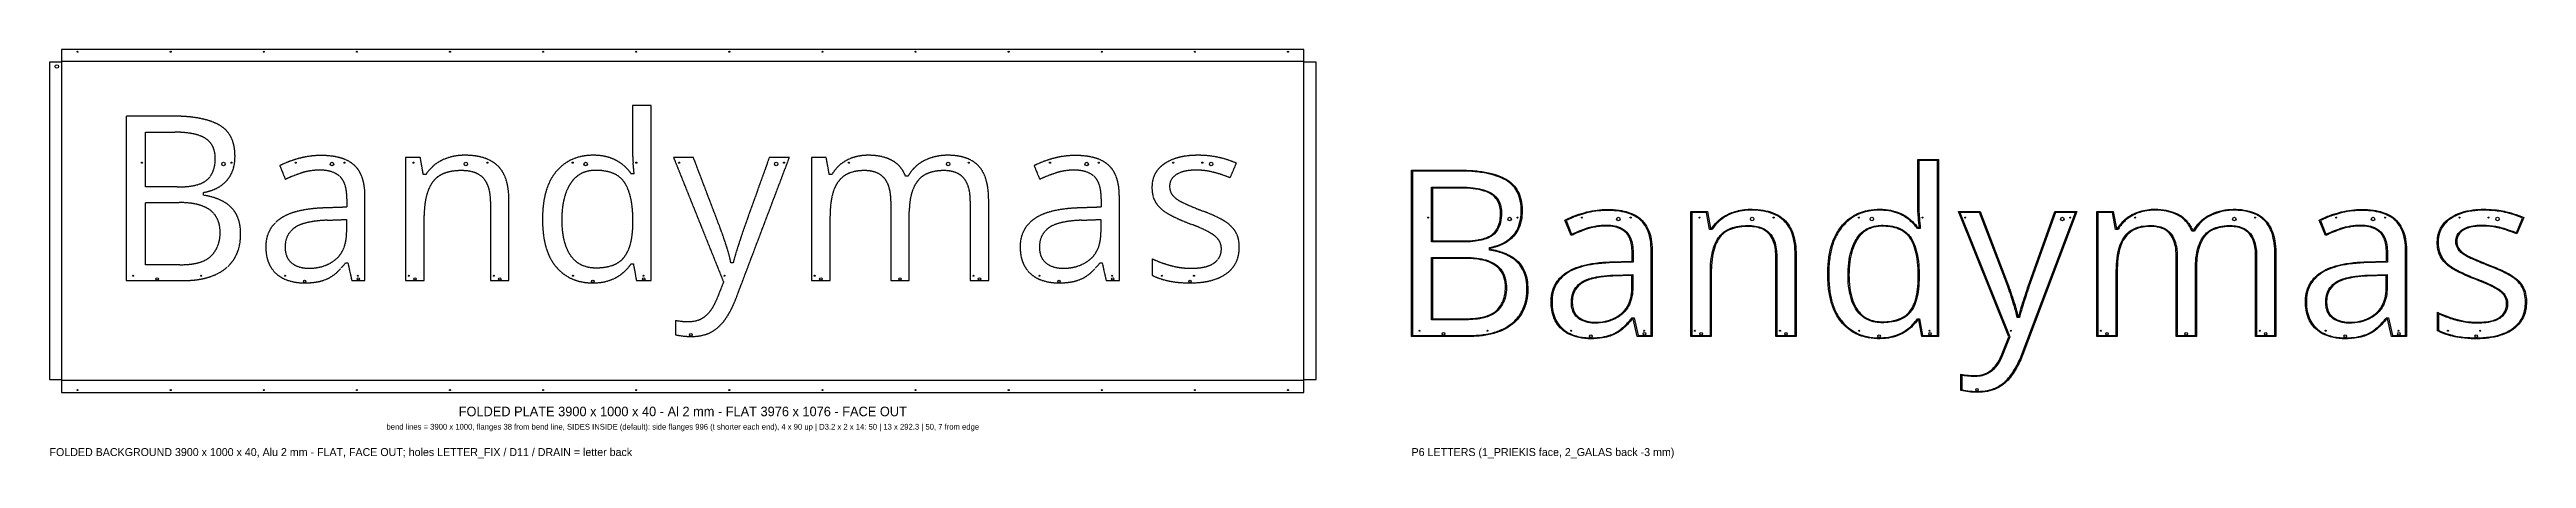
# Model space of a CAD drawing. Header units: millimetres. Extents: x 0 to 7776, y -208 to 1076.
import ezdxf
from ezdxf.enums import TextEntityAlignment as Align

# ---------------------------------------------------------------- set-up
doc = ezdxf.new("R2010")
doc.units = ezdxf.units.MM
doc.linetypes.add('DASHED', pattern=[1.524, 1.27, -0.254])
for name, color, linetype in [('BEND_UP_90', 1, 'DASHED'), ('CUT', 7, 'CONTINUOUS'), ('DRAIN_D8', 5, 'CONTINUOUS'), ('HOLE_D11_CABLE', 1, 'CONTINUOUS'), ('HOLES_D3.2', 3, 'CONTINUOUS'), ('LETTER_FIX_D3.2', 3, 'CONTINUOUS'), ('LETTER_POSITION', 6, 'DASHED'), ('TEXT', 7, 'CONTINUOUS')]:
    doc.layers.add(name, color=color, linetype=linetype)

msp = doc.modelspace()

# ---------------------------------------------------------------- linework, layer by layer
at = {"layer": '1_PRIEKIS'}
for points in [[(5869.9, 516.9, 0.004613), (5867, 548.8, -0.019165), (5865.5, 572.9), (5865.5, 731.1), (5929.9, 731.1), (5929.9, 175.5), (5877.9, 175.5), (5868.4, 228.1), (5865.5, 228.1, -0.084383), (5831.2, 193.4, -0.060528), (5802.8, 178.3, -0.057882), (5772.7, 170.3, -0.043672), (5738.2, 168.2, -0.054642), (5700.5, 173.2, -0.090978), (5654.2, 193.8, -0.091242), (5616.5, 232, -0.057214), (5599.2, 265.5, -0.042722), (5588.7, 302.3, -0.033855), (5583.3, 345, -0.035074), (5583.9, 404.6, -0.035467), (5590.3, 446.4, -0.046441), (5602.4, 483.8, -0.061211), (5622.1, 517.3, -0.072586), (5653.5, 547.7, -0.09426), (5701.2, 569.6, -0.053198), (5737.2, 574.6, -0.042459), (5772.3, 572.8, -0.054639), (5801.3, 565.7, -0.06307), (5831.2, 550.4, -0.038106), (5848.7, 536, -0.045088), (5865.5, 516.9)], [(4276, 175.5), (4276, 697.5), (4429.6, 697.5, -0.024656), (4480.8, 694.8, -0.031909), (4522.6, 687.8, -0.038999), (4554.7, 677.6, -0.038853), (4575.7, 667.1, -0.093892), (4601.6, 643.9, -0.080069), (4616.1, 616.4, -0.053678), (4622.1, 588.9, -0.050635), (4622.6, 553.7, -0.065053), (4615.8, 522.7, -0.107044), (4593.2, 486.7, -0.091712), (4559.9, 463.6, -0.052757), (4530.8, 454, -0.009828), (4523.9, 452.6), (4523.9, 448.9, -0.054077), (4566, 437.8, -0.035032), (4587.3, 427.8, -0.14844), (4628.9, 384.3, -0.060651), (4637.3, 359.9, -0.046353), (4640.7, 330.6, -0.048122), (4638.6, 295.1, -0.066215), (4628.3, 260.1, -0.113672), (4593.7, 215, -0.063642), (4562.5, 195.4, -0.052294), (4524.6, 182.4, -0.040604), (4482.6, 176.2, -0.017132), (4459.5, 175.5)], [(4341.8, 641.2), (4341.8, 475.2), (4442.1, 475.3, 0.02825), (4475.9, 477.3, 0.037386), (4500.6, 482.1, 0.051407), (4519, 489.1, 0.09154), (4535.8, 502, 0.096004), (4549.3, 524.1, 0.0623), (4554.5, 546.2, 0.05069), (4554.8, 571.5, 0.068139), (4550, 592.7, 0.159269), (4526.9, 621.3, 0.055483), (4509.7, 629.9, 0.0426), (4485.6, 636.6, 0.032146), (4452.6, 640.5, 0.015184), (4428.1, 641.2)], [(4776.8, 492.1), (4757.1, 540.3, -0.037462), (4792.5, 556, -0.024584), (4825.9, 566.2, -0.060725), (4890.9, 574, -0.034445), (4927.2, 571.6, -0.043475), (4956.6, 565, -0.058418), (4982.1, 553.6, -0.085436), (5005.5, 533.5, -0.073234), (5020, 508.9, -0.053138), (5028, 481, -0.040297), (5031.2, 447.8), (5031.3, 442.3), (5031.3, 175.5), (4984.5, 175.5), (4972.1, 231), (4969.1, 231, -0.04022), (4943.6, 203.5, -0.027454), (4929.9, 192.2, -0.085048), (4894.4, 175, -0.042096), (4868, 169.8, -0.037023), (4829.2, 168.3, -0.05808), (4792.4, 174.1, -0.0466), (4769.3, 183, -0.137861), (4730.6, 218, -0.073601), (4719, 244.5, -0.052361), (4714.3, 272.7, -0.034277), (4714.4, 295.1, -0.066134), (4720.4, 324.4, -0.115508), (4744.4, 361.9, -0.068089), (4771.3, 381.6, -0.046209), (4800.6, 394.2, -0.034796), (4836.4, 403.1, -0.028254), (4882.6, 408.5, -0.008675), (4901.9, 409.4), (4968.4, 411.6), (4968.4, 438.2, 0.039327), (4966.2, 463.5, 0.053179), (4960.8, 482.8, 0.073159), (4952.3, 497.6, 0.062362), (4943.4, 506.2, 0.080534), (4923.6, 516.6, 0.057959), (4901.3, 521.4, 0.034958), (4879.5, 521.9, 0.074658), (4825.6, 511.9, 0.031676)], [(5483.1, 175.5), (5419.5, 175.5), (5419.5, 427.8, 0.042393), (5417.2, 455.3, 0.058033), (5410.5, 477.9, 0.086392), (5397.6, 497.9, 0.095809), (5378.3, 511.8, 0.060255), (5358.5, 518.1, 0.045285), (5334.7, 520.6, 0.038502), (5305.2, 518.8, 0.052655), (5279.9, 512.6, 0.071365), (5258.5, 501.3, 0.096612), (5239.9, 481, 0.056474), (5228, 456.1, 0.043692), (5220.5, 425.6, 0.03296), (5217.1, 389.5, 0.007512), (5217, 378.7), (5217, 175.5), (5152.6, 175.5), (5152.6, 567.4), (5204.6, 567.4), (5214.1, 514), (5217.7, 514, -0.114635), (5256.7, 552.2, -0.076751), (5296.8, 569.1, -0.067993), (5344.9, 574.7, -0.038613), (5380.1, 571.6, -0.049658), (5410.3, 563.6, -0.070088), (5438.5, 548.2, -0.078315), (5458.9, 527.3, -0.061403), (5471.5, 503.6, -0.048645), (5479.5, 474.6, -0.036903), (5483, 440.1, -0.007749), (5483.1, 430.6)], [(5992.7, 567.4), (6061.5, 567.4), (6146.9, 342.6, -0.011916), (6167, 284.3, -0.009685), (6173.7, 262, -0.020689), (6179.2, 237.6), (6182.1, 237.6, -0.014782), (6191.1, 269.8, -0.004883), (6204.5, 311.6, -0.002566), (6215.7, 345.1), (6295.4, 567.4), (6364.9, 567.4), (6195.1, 119, -0.036549), (6174.6, 75.4, -0.025971), (6160.8, 53.6, -0.070322), (6134.2, 25.7, -0.052146), (6112.6, 12.1, -0.065664), (6083.6, 2.7, -0.048312), (6052.5, 0, -0.029054), (6025.4, 1.5, -0.02381), (6000, 5.8), (6000, 57, 0.015987), (6024, 53.6, 0.032613), (6048, 52.7, 0.064152), (6070.9, 56.5, 0.093005), (6095, 69.2, 0.073189), (6112, 87.3, 0.053764), (6127.3, 114.9, 0.010586), (6130.2, 122.1), (6150.7, 174)], [(6989.3, 175.5), (6925.7, 175.5), (6925.7, 430.7, 0.041173), (6923.2, 457.6, 0.056267), (6916.8, 479.7, 0.080812), (6905, 498.7, 0.110403), (6884.1, 513.7, 0.06406), (6864.2, 519.3, 0.04359), (6842.7, 520.5, 0.04513), (6815.7, 517.8, 0.062646), (6791.9, 510.1, 0.101355), (6768.2, 492.3, 0.052834), (6757.5, 476.9, 0.057208), (6747.2, 451.2, 0.043402), (6741.3, 419.9, 0.025865), (6740, 391.9), (6740, 175.5), (6676.4, 175.5), (6676.3, 430.1, 0.043102), (6673.8, 457.9, 0.056385), (6667.2, 480.2, 0.080918), (6655.5, 498.8, 0.120152), (6632.1, 514.7, 0.06041), (6612, 519.6, 0.037652), (6591.9, 520.5, 0.045841), (6566.1, 517.8, 0.064291), (6543.9, 510.2, 0.090009), (6522.4, 494, 0.077376), (6507.1, 471.3, 0.043918), (6499.7, 451.2, 0.037961), (6493.6, 419.3, 0.029808), (6491.4, 378.7), (6491.4, 175.5), (6427, 175.5), (6427, 567.4), (6478.9, 567.4), (6488.5, 514), (6492.1, 514, -0.074932), (6515.4, 542.2, -0.109055), (6562.3, 568.1, -0.077623), (6610.5, 574.7, -0.042822), (6645, 571.5, -0.054743), (6674.3, 562.9, -0.063528), (6696.8, 550, -0.100502), (6721.2, 521.8, -0.032258), (6727.5, 508.9), (6731.2, 508.9, -0.073768), (6754.5, 538.1, -0.081419), (6787.1, 559.6, -0.106865), (6855.7, 574.7, -0.04003), (6890, 572.3, -0.052941), (6919.6, 564.5, -0.071725), (6946, 549.9, -0.100617), (6969.8, 522.8, -0.056232), (6980.6, 497.6, -0.042884), (6987.1, 466.9, -0.032058), (6989.3, 430.6)], [(7145, 492.1), (7125.3, 540.3, -0.037461), (7160.7, 556, -0.024584), (7194.1, 566.2, -0.060725), (7259.1, 574, -0.034445), (7295.4, 571.6, -0.043475), (7324.8, 565, -0.058418), (7350.3, 553.6, -0.085436), (7373.6, 533.5, -0.073233), (7388.2, 508.9, -0.053138), (7396.2, 481, -0.040297), (7399.4, 447.8), (7399.5, 442.3), (7399.5, 175.5), (7352.7, 175.5), (7340.2, 231), (7337.3, 231, -0.040219), (7311.8, 203.5, -0.027452), (7298.1, 192.2, -0.085047), (7262.6, 175, -0.042097), (7236.1, 169.8, -0.037023), (7197.3, 168.3, -0.05808), (7160.6, 174.1, -0.0466), (7137.4, 183, -0.137861), (7098.8, 218, -0.0736), (7087.2, 244.5, -0.052362), (7082.5, 272.7, -0.034278), (7082.5, 295.1, -0.066135), (7088.6, 324.4, -0.115508), (7112.6, 361.9, -0.068088), (7139.4, 381.6, -0.046209), (7168.8, 394.2, -0.034796), (7204.5, 403.1, -0.028254), (7250.8, 408.5, -0.008675), (7270, 409.4), (7336.6, 411.6), (7336.6, 438.2, 0.039328), (7334.4, 463.5, 0.05318), (7329, 482.8, 0.073158), (7320.5, 497.6, 0.062362), (7311.6, 506.2, 0.080534), (7291.8, 516.6, 0.057959), (7269.5, 521.4, 0.034958), (7247.7, 521.9, 0.074658), (7193.8, 511.9, 0.031677)], [(7496.7, 251.5, 0.029318), (7528.8, 238, 0.018159), (7559, 228.3, 0.074384), (7628.7, 220.2, 0.034281), (7656.1, 222.6, 0.045146), (7675.9, 227.6, 0.064699), (7691.2, 235.3, 0.083207), (7704.7, 248.2, 0.130198), (7713.4, 270.8, 0.075372), (7713.1, 286.8, 0.156189), (7699.9, 311.1, 0.048245), (7686.5, 321.7, 0.029931), (7667.5, 332.5, 0.018902), (7637.4, 346, 0.006422), (7614.8, 354.8, -0.020724), (7567.5, 375.3, -0.015197), (7548.3, 385.4, -0.054007), (7524.9, 402.2, -0.061096), (7509, 420.5, -0.08065), (7499.4, 442.6, -0.056239), (7496.1, 466.2, -0.057421), (7497.9, 491.4, -0.103278), (7511, 523, -0.07983), (7530.9, 543.6, -0.052926), (7554.8, 557.8, -0.054402), (7589.1, 569.3, -0.040374), (7626.1, 574.2, -0.048331), (7689.3, 571.5, -0.040534), (7735.7, 560.8, -0.031024), (7768, 548.4), (7746, 497.2, 0.03431), (7690.1, 515.8, 0.085308), (7617.8, 521, 0.044683), (7596.1, 516.9, 0.063073), (7579, 509.7, 0.073231), (7567.2, 500.4, 0.17109), (7557.5, 478.1, 0.099115), (7559.6, 460, 0.11812), (7569.7, 444.1, 0.052926), (7582.1, 434.2, 0.034204), (7600.3, 424.4, 0.01307), (7639.7, 407.4, 0.004284), (7659.5, 399.5, -0.022742), (7704.1, 380.6, -0.017847), (7724.8, 369.7, -0.056439), (7747.7, 352.9, -0.065625), (7763.6, 333.6, -0.079759), (7773.2, 310, -0.053799), (7776, 286, -0.056242), (7773.4, 257.1, -0.083848), (7761.8, 227.2, -0.079638), (7741.4, 203.4, -0.064987), (7715.4, 186.7, -0.048402), (7685.1, 175.7, -0.041215), (7647.6, 169.4, -0.026625), (7612.8, 168.2, -0.028129), (7571.1, 170.9, -0.056052), (7517.7, 183.8, -0.030692), (7496.7, 193)], [(5833.1, 494, 0.091834), (5810.8, 510.1, 0.060737), (5787, 518.1, 0.045612), (5758.2, 521.2, 0.031415), (5741.4, 520.8, 0.070981), (5715.5, 514.7, 0.118587), (5684.7, 492.9, 0.051938), (5672.4, 475.6, 0.055214), (5659.2, 444.9, 0.042393), (5651.6, 409.8, 0.033082), (5649.1, 369.2, 0.033717), (5651.7, 328, 0.042627), (5659, 294.4, 0.054732), (5671.1, 266.6, 0.059354), (5684.7, 248.1, 0.123855), (5718.2, 226.9, 0.062239), (5743.4, 221.9, 0.029494), (5762.1, 221.7, 0.043141), (5789.6, 225, 0.056972), (5812.5, 232.6, 0.090827), (5835, 248.4, 0.0587), (5846.2, 263.3, 0.05413), (5856.5, 286.2, 0.041338), (5863.1, 314.3, 0.03368), (5866.2, 350.9), (5866.2, 358.3, 0.005289), (5866.2, 377.5, 0.031373), (5863.1, 418.6, 0.038539), (5856.1, 450.6, 0.050493), (5845.1, 477, 0.048084), (5836.3, 490.3, 0.017229)], [(4341.8, 420.4), (4341.8, 231), (4450.9, 231.1, 0.032858), (4485.1, 233.5, 0.04175), (4510.5, 239.2, 0.057704), (4530.7, 248.1, 0.07848), (4546.9, 261.5, 0.116595), (4566.5, 297.3, 0.061845), (4570.6, 324.9, 0.057258), (4568.6, 350.7, 0.090483), (4557.6, 378.8, 0.088954), (4541.7, 396.1, 0.05922), (4522.6, 407.3, 0.049679), (4499.6, 414.9, 0.035253), (4470.6, 419.3, 0.021364), (4442, 420.4)], [(4967.7, 367), (4907.9, 364.8, 0.024137), (4868.8, 361.3, 0.03269), (4840.1, 355.5, 0.044075), (4819.9, 348.1, 0.11369), (4794.8, 328.3, 0.111874), (4782.6, 302.7, 0.063343), (4780.5, 281.3, 0.058656), (4783, 262.7, 0.091789), (4791, 245.3, 0.087979), (4802.9, 233.7, 0.088596), (4826, 223.2, 0.060018), (4849.8, 220.1, 0.055256), (4883.9, 223.2, 0.077892), (4918.3, 236.1, 0.056713), (4938.4, 250.7, 0.099435), (4957.5, 277.6, 0.061265), (4965.2, 303.2, 0.045204), (4967.7, 331.9)], [(7335.8, 367), (7276.1, 364.8, 0.024137), (7237, 361.3, 0.03269), (7208.3, 355.5, 0.044075), (7188.1, 348.1, 0.11369), (7162.9, 328.3, 0.111874), (7150.7, 302.7, 0.063343), (7148.7, 281.3, 0.058655), (7151.2, 262.7, 0.091789), (7159.2, 245.3, 0.08798), (7171.1, 233.7, 0.088596), (7194.2, 223.2, 0.060018), (7218, 220.1, 0.055256), (7252, 223.2, 0.077892), (7286.5, 236.1, 0.056713), (7306.6, 250.7, 0.099435), (7325.6, 277.6, 0.061266), (7333.4, 303.2, 0.045204), (7335.8, 331.9)]]:
    msp.add_lwpolyline(points, format="xyb", close=True, dxfattribs=at)
at = {"layer": '2_GALAS'}
for points in [[(5873.1, 513.9), (5864, 513.9, 0.071035), (5835.9, 543.2, 0.067578), (5807.3, 560.1, 0.051333), (5781.5, 568.2, 0.043566), (5750.9, 571.6, 0.04398), (5717.5, 569.8, 0.07145), (5677.4, 558.1, 0.088451), (5637.7, 530.5, 0.080378), (5609.9, 492.6, 0.047638), (5596.7, 459.2, 0.038567), (5588.6, 420.1, 0.03182), (5585.6, 372.9, 0.030764), (5588.1, 325.2, 0.037719), (5595.7, 285.6, 0.049285), (5609, 250.6, 0.070112), (5631.8, 217.4, 0.078883), (5666.1, 190, 0.076028), (5705.8, 175, 0.051324), (5741.7, 171.2, 0.041298), (5773.2, 173.4, 0.063237), (5805.3, 182.6, 0.065747), (5833.7, 199, 0.077336), (5864, 231.1), (5870.9, 231.1), (5880.4, 178.5), (5926.9, 178.5), (5926.9, 728.1), (5868.5, 728.1), (5868.5, 572.4, 0.018637), (5870.1, 548.2, -0.005506)], [(4279, 178.5), (4462.7, 178.5, 0.036827), (4506.6, 181.9, 0.04734), (4546, 191.8, 0.05508), (4578, 207.3, 0.087297), (4610.9, 237, 0.093269), (4631.4, 277.2, 0.054945), (4637.3, 310, 0.048033), (4636.5, 346.7, 0.053989), (4630.5, 372.7, 0.069593), (4618.9, 395, 0.117961), (4583.9, 426.3, 0.062564), (4542.2, 442.2, 0.024551), (4520.9, 446.4), (4520.9, 455.1, 0.029805), (4540.9, 459.7, 0.063228), (4570.1, 472.4, 0.085765), (4596.8, 495.3, 0.09284), (4614.2, 527.4, 0.061736), (4619.9, 557.2, 0.05219), (4618.5, 593.3, 0.058974), (4611.2, 620.7, 0.093663), (4593.2, 649.2, 0.076705), (4570.6, 666.7, 0.046251), (4542.8, 678.9, 0.03528), (4508.9, 687.7, 0.028912), (4465, 693.2, 0.017779), (4425.2, 694.5), (4279, 694.5)], [(4338.8, 472.2), (4338.8, 644.2), (4431.8, 644.2, -0.026294), (4468.8, 642.1, -0.034228), (4496.6, 637.2, -0.046299), (4518.1, 629.7, -0.067945), (4535.1, 618.9, -0.125903), (4552.8, 593.7, -0.068144), (4557.8, 571.8, -0.064546), (4556.5, 539.5, -0.069957), (4549.3, 516.7, -0.113624), (4530.1, 492.7, -0.062035), (4515.3, 484.1, -0.046581), (4495, 477.6, -0.033652), (4468.4, 473.5, -0.022558), (4438.3, 472.2)], [(4778.4, 496.1, -0.034057), (4831.9, 517.1, -0.084493), (4895.2, 524.8, -0.054013), (4919.3, 521.1, -0.077113), (4941, 511.5, -0.05706), (4952, 502.5, -0.081961), (4962.3, 487, -0.054009), (4968.1, 469.1, -0.042742), (4971.2, 444.4, -0.011114), (4971.4, 435), (4971.4, 408.7), (4897.6, 406.3, 0.025901), (4849.5, 402.1, 0.031764), (4812.1, 394.5, 0.04228), (4781.2, 383.3, 0.059698), (4754.8, 367.1, 0.0766), (4733.8, 344.5, 0.093356), (4719.8, 311.7, 0.057774), (4717, 283.1, 0.048069), (4719.8, 254, 0.063472), (4728.2, 228.5, 0.121154), (4757.2, 193.8, 0.06298), (4779.3, 181.7, 0.067233), (4816.8, 172.3, 0.034317), (4842.3, 171.2, 0.034569), (4874.6, 173.7, 0.048656), (4900.7, 180.2, 0.089875), (4935.3, 200.2, 0.041803), (4960.1, 224.8, 0.010736), (4967.7, 234), (4974.5, 234), (4986.9, 178.5), (5028.3, 178.5), (5028.3, 444.1, 0.039145), (5025.6, 477.4, 0.051772), (5018.2, 505.3, 0.068302), (5005.4, 528.7, 0.090571), (4982.6, 549.7, 0.05997), (4958.3, 561.3, 0.044629), (4929.9, 568.2, 0.035644), (4894.6, 570.9, 0.060366), (4830, 564.1, 0.021348), (4803.5, 556.6, 0.034917), (4766.6, 541.8, 0.007264), (4760.9, 538.9)], [(5155.6, 564.4), (5155.6, 178.5), (5214, 178.5), (5214, 382.4, -0.032845), (5216.8, 421.4, -0.042073), (5223.9, 453.2, -0.054707), (5235.4, 479.5, -0.046704), (5244.7, 492.7, -0.091072), (5266.5, 509.9, -0.061057), (5289.8, 518.8, -0.046246), (5317.8, 523.1, -0.033192), (5343.3, 523.2, -0.05006), (5366.4, 519.4, -0.073448), (5387.4, 510.2, -0.113075), (5407.6, 489.9, -0.067369), (5416.9, 469.2, -0.050589), (5421.7, 443.8, -0.023422), (5422.5, 426.3), (5422.5, 178.5), (5480.1, 178.5), (5480.1, 432.5, 0.034867), (5477.6, 467.7, 0.046114), (5470.6, 497.3, 0.062078), (5458.5, 522.5, 0.085865), (5437.6, 545, 0.070572), (5410.5, 560.3, 0.050485), (5381.2, 568.4, 0.039345), (5346.6, 571.6, 0.04458), (5314.4, 569.7, 0.047736), (5283.7, 562, 0.078748), (5246.7, 541.6, 0.082307), (5220.8, 513.2), (5219.3, 511), (5211.5, 511), (5202, 564.4)], [(5997.2, 564.4), (6153.9, 174), (6131.2, 116.4, -0.052576), (6115.9, 87.7, -0.048669), (6104, 73.2, -0.097576), (6078.3, 55.9, -0.069208), (6055.8, 50.3, -0.035272), (6038.2, 49.7, -0.030832), (6014.9, 51.7, -0.007574), (6003, 53.5), (6003, 8.3, 0.023495), (6028.5, 4.2, 0.034457), (6062.1, 3.2, 0.052623), (6091.6, 7.6, 0.083466), (6123.8, 22, 0.078605), (6153.6, 49.2, 0.029067), (6165.1, 65.4, 0.039041), (6186.6, 106.3, 0.011745), (6193.2, 122.4), (6360.5, 564.4), (6297.5, 564.4), (6218.2, 343.1, 0.005725), (6195.6, 274.3, 0.013761), (6185.7, 239.9), (6184.5, 234.6), (6176.7, 234.6, 0.031743), (6167.1, 273.9, 0.01299), (6148.5, 329.5), (6143.5, 343.3), (6059.4, 564.4)], [(6430, 564.4), (6430, 178.5), (6488.4, 178.5), (6488.4, 381.7, -0.030443), (6490.9, 422.1, -0.038799), (6497.4, 454.1, -0.056915), (6507.5, 478.6, -0.089899), (6527, 502.6, -0.088353), (6550.4, 516.3, -0.05605), (6573.8, 522.1, -0.049649), (6606, 523.2, -0.05564), (6627.9, 519.4, -0.084961), (6648.2, 509.4, -0.102191), (6665.5, 490.2, -0.062945), (6674, 470, -0.048465), (6678.6, 444.9, -0.022693), (6679.4, 427.7), (6679.4, 178.5), (6737, 178.5), (6737, 395.4, -0.035468), (6739.7, 430.9, -0.044987), (6746.7, 459.8, -0.061065), (6758.7, 484.6, -0.066575), (6772, 500.4, -0.086472), (6795.4, 514.9, -0.056767), (6819.4, 521.5, -0.048627), (6851.6, 523.5, -0.054758), (6874.3, 520.2, -0.079932), (6895, 511.2, -0.104521), (6912.9, 493.3, -0.06704), (6922.4, 473.4, -0.050615), (6927.5, 449, -0.028816), (6928.7, 427.7), (6928.7, 178.5), (6986.3, 178.5), (6986.3, 432.6, 0.032524), (6983.9, 468.1, 0.0435), (6977.3, 498.1, 0.056919), (6966.6, 522.3, 0.107472), (6941.2, 549.7, 0.067476), (6916, 562.7, 0.049676), (6888.1, 569.5, 0.041867), (6852.1, 571.6, 0.114593), (6781, 553.2, 0.114705), (6741.1, 518.5, 0.027069), (6732.9, 505.9), (6725.5, 505.9, 0.037875), (6718, 521.3, 0.113307), (6690.5, 550.8, 0.059131), (6668, 562.1, 0.052422), (6638.3, 569.6, 0.045135), (6600.2, 571.5, 0.072898), (6557, 563.2, 0.098033), (6516.7, 539.3, 0.071212), (6495.2, 513.3), (6493.8, 511), (6485.9, 511), (6476.4, 564.4)], [(7146.6, 496.1, -0.034057), (7200.1, 517.1, -0.084493), (7263.4, 524.8, -0.054013), (7287.4, 521.1, -0.077113), (7309.2, 511.5, -0.05706), (7320.2, 502.5, -0.081961), (7330.5, 487, -0.054009), (7336.3, 469.1, -0.042742), (7339.4, 444.4, -0.011114), (7339.6, 435), (7339.6, 408.7), (7265.8, 406.3, 0.025901), (7217.7, 402.1, 0.031764), (7180.3, 394.5, 0.04228), (7149.4, 383.3, 0.059698), (7123, 367.1, 0.0766), (7102, 344.5, 0.093356), (7088, 311.7, 0.057774), (7085.1, 283.1, 0.048069), (7088, 254, 0.063472), (7096.4, 228.5, 0.121154), (7125.4, 193.8, 0.06298), (7147.5, 181.7, 0.067233), (7184.9, 172.3, 0.034317), (7210.5, 171.2, 0.034569), (7242.8, 173.7, 0.048657), (7268.9, 180.2, 0.089875), (7303.5, 200.2, 0.041804), (7328.3, 224.8, 0.010736), (7335.9, 234), (7342.6, 234), (7355.1, 178.5), (7396.5, 178.5), (7396.5, 444.1, 0.039146), (7393.8, 477.4, 0.051772), (7386.4, 505.3, 0.068301), (7373.6, 528.7, 0.090571), (7350.8, 549.7, 0.059971), (7326.5, 561.3, 0.044629), (7298.1, 568.2, 0.035644), (7262.7, 570.9, 0.060366), (7198.2, 564.1, 0.021348), (7171.6, 556.6, 0.034916), (7134.8, 541.8, 0.007264), (7129.1, 538.9)], [(7499.7, 246.7), (7499.7, 194.9, 0.044679), (7532.6, 182.1, 0.046531), (7577.1, 173.3, 0.026785), (7619.5, 171.2, 0.036348), (7661.5, 174, 0.046391), (7697.6, 182.6, 0.054385), (7725.3, 195.4, 0.08007), (7750.7, 216.9, 0.107528), (7768.5, 250.2, 0.060487), (7772.9, 277.5, 0.052422), (7771.4, 303.3, 0.072851), (7764.2, 326.4, 0.058532), (7754.1, 341.7, 0.064652), (7734, 360.2, 0.034151), (7716.9, 370.7, 0.025051), (7678.5, 388.8, 0.009199), (7657.2, 397.1, -0.011175), (7609.3, 417, -0.010142), (7593.5, 424.4, -0.039522), (7576.1, 434.7, -0.057058), (7565.1, 444.6, -0.150356), (7554.8, 467.7, -0.072382), (7555, 482.1, -0.152659), (7565.7, 503.1, -0.074974), (7579, 513.2, -0.061067), (7597.3, 520.4, -0.043134), (7620, 524.3, -0.092132), (7699, 516.5, -0.027596), (7744.4, 501.1), (7764, 546.8, 0.050083), (7709.2, 564.8, 0.0432), (7659.5, 571.3, 0.028264), (7623, 571, 0.042963), (7585.6, 565.4, 0.055632), (7552.5, 553.4, 0.045995), (7532.7, 541.2, 0.075759), (7514.2, 522.3, 0.103831), (7501.1, 492.1, 0.059259), (7499, 467.4, 0.055553), (7502, 444.3, 0.079809), (7511, 422.9, 0.053062), (7523.4, 407.8, 0.056632), (7545, 390.8, 0.021355), (7560.1, 382.4, 0.021653), (7602.5, 363, 0.007111), (7625, 354.2, -0.017425), (7661.7, 338.7, -0.025252), (7683.1, 327.5, -0.041823), (7698.4, 316.5, -0.059851), (7707.9, 306.4, -0.150849), (7716.8, 279.5, -0.08938), (7714, 259.6, -0.119123), (7701.1, 239.5, -0.093212), (7681.8, 226.7, -0.050029), (7662.7, 220.8, -0.037816), (7636.3, 217.5, -0.042489), (7594, 218.6, -0.04744), (7549, 228.1, -0.026644), (7509.7, 242.2, -0.010086)], [(5835.3, 496.1, -0.061581), (5846.6, 480.6, -0.051662), (5858.1, 454.1, -0.039535), (5865.5, 422.2, -0.032177), (5869.1, 381.2, -0.006666), (5869.2, 370, -0.004858), (5869.2, 352.7, -0.033208), (5866.3, 315.3, -0.042958), (5859.3, 285.3, -0.057026), (5848.1, 260.7, -0.055521), (5837.1, 246.3, -0.087297), (5814.9, 230.4, -0.057775), (5791.6, 222.4, -0.043856), (5763.9, 218.8, -0.027823), (5744.6, 218.8, -0.061189), (5718.5, 223.6, -0.119602), (5684.4, 244.2, -0.061688), (5669.8, 262.9, -0.056052), (5657, 290.8, -0.042094), (5649.4, 322.9, -0.034955), (5646.1, 363.7, -0.033518), (5648.2, 407, -0.041557), (5655.5, 443, -0.05413), (5668.5, 474.8, -0.049081), (5680.7, 492.9, -0.105662), (5708.4, 514.8, -0.077702), (5735.4, 523.1, -0.04287), (5756.5, 524.3, -0.044847), (5786.1, 521.3, -0.059875), (5810.8, 513.4, -0.091231), (5834.4, 497)], [(4338.8, 228), (4338.8, 423.4), (4445, 423.4, -0.029813), (4481.3, 421.1, -0.03981), (4508.8, 415.6, -0.061361), (4534.8, 404.4, -0.074225), (4553.1, 389.7, -0.068563), (4563.5, 374.6, -0.079943), (4572.3, 347.2, -0.051834), (4573.5, 322.1, -0.06606), (4568.3, 292.9, -0.129758), (4543.3, 253.7, -0.069485), (4525.8, 242.1, -0.05198), (4503.3, 234, -0.037388), (4475.8, 229.4, -0.024489), (4447.1, 228)], [(4970.7, 370.2), (4970.7, 330.3, -0.045535), (4967.9, 301.2, -0.061962), (4959.6, 275.2, -0.122206), (4933.7, 242.8, -0.097011), (4893.6, 222.5, -0.05726), (4860.9, 217.3, -0.034432), (4841.5, 217.5, -0.068144), (4817.3, 222.9, -0.085213), (4796.5, 234.9, -0.123276), (4782.4, 255, -0.069924), (4777.9, 274, -0.064543), (4778.7, 298.7, -0.096226), (4787.8, 323.6, -0.091777), (4804.9, 342.4, -0.060088), (4820.7, 351.8, -0.042186), (4841.9, 359.1, -0.031403), (4871.6, 364.7, -0.022534), (4909.8, 367.8)], [(7338.8, 370.2), (7338.8, 330.3, -0.045536), (7336.1, 301.2, -0.061962), (7327.8, 275.2, -0.122206), (7301.9, 242.8, -0.097011), (7261.7, 222.5, -0.05726), (7229.1, 217.3, -0.034432), (7209.7, 217.5, -0.068144), (7185.4, 222.9, -0.085214), (7164.7, 234.9, -0.123276), (7150.5, 255, -0.069924), (7146.1, 274, -0.064542), (7146.9, 298.7, -0.096226), (7156, 323.6, -0.091777), (7173.1, 342.4, -0.060089), (7188.8, 351.8, -0.042186), (7210.1, 359.1, -0.031403), (7239.8, 364.7, -0.022534), (7278, 367.8)]]:
    msp.add_lwpolyline(points, format="xyb", close=True, dxfattribs=at)
for centre, radius in [((4327.9, 548.4), 1.6), ((4584, 544.1), 5.5), ((4608.9, 548.4), 1.6), ((4810.8, 548.4), 1.6), ((4925, 544.1), 5.5), ((4963.8, 548.4), 1.6), ((5180.3, 548.4), 1.6), ((5345, 544.1), 5.5), ((5412.7, 548.4), 1.6), ((5680.3, 548.4), 1.6), ((5721, 544.1), 5.5), ((5880.1, 548.4), 1.6), ((6014.3, 548.4), 1.6), ((6319, 544.1), 5.5), ((6343.8, 548.4), 1.6), ((6547.7, 548.4), 1.6), ((6859, 544.1), 5.5), ((6923.9, 548.4), 1.6), ((7178.9, 548.4), 1.6), ((7294, 544.1), 5.5), ((7332, 548.4), 1.6), ((7565.7, 548.4), 1.6), ((7657, 548.4), 1.6), ((7685, 544.1), 5.5), ((4300.9, 193.4), 1.6), ((4376, 183.5), 4), ((4514.2, 193.4), 1.6), ((4777.4, 193.4), 1.6), ((4838.9, 176.2), 4), ((5007.4, 183.5), 4), ((5005.9, 193.4), 1.6), ((5165.6, 193.4), 1.6), ((5185.3, 183.5), 4), ((5432.5, 193.4), 1.6), ((5451.4, 183.5), 4), ((5681.3, 193.4), 1.6), ((5743.6, 176.2), 4), ((5903.5, 183.5), 4), ((5902.3, 193.4), 1.6), ((6156.9, 193.4), 1.6), ((6440, 193.4), 1.6), ((6459.3, 183.5), 4), ((6707.8, 183.5), 4), ((6938.7, 193.4), 1.6), ((6957.3, 183.5), 4), ((7145.6, 193.4), 1.6), ((7207.1, 176.2), 4), ((7375.6, 183.5), 4), ((7374.1, 193.4), 1.6), ((7529.7, 193.4), 1.6), ((7618.4, 176.2), 4), ((7630.9, 193.4), 1.6), ((6051.1, 8), 4)]:
    msp.add_circle(centre, radius, dxfattribs=at)
at = {"layer": 'BEND_UP_90'}
msp.add_lwpolyline([(38, 38), (3938, 38), (3938, 1038), (38, 1038)], close=True, dxfattribs=at)
at = {"layer": 'CUT'}
msp.add_lwpolyline([(38, 0), (3938, 0), (3938, 40), (3976, 40), (3976, 1036), (3938, 1036), (3938, 1076), (38, 1076), (38, 1036), (0, 1036), (0, 40), (38, 40)], close=True, dxfattribs=at)
at = {"layer": 'DRAIN_D8'}
for centre in [(338, 355.9), (800.9, 348.6), (969.4, 355.9), (1147.3, 355.9), (1413.4, 355.9), (1705.6, 348.6), (1865.5, 355.9), (2421.3, 355.9), (2669.8, 355.9), (2919.3, 355.9), (3169.1, 348.6), (3337.6, 355.9), (3580.4, 348.6), (2013.1, 180.4)]:
    msp.add_circle(centre, 4, dxfattribs=at)
at = {"layer": 'HOLE_D11_CABLE'}
for centre in [(23, 1023), (546, 716.6), (887, 716.6), (1307, 716.6), (1683, 716.6), (2281, 716.6), (2821, 716.6), (3256, 716.6), (3647, 716.6)]:
    msp.add_circle(centre, 5.5, dxfattribs=at)
at = {"layer": 'HOLES_D3.2'}
for centre in [(88, 1069), (380.3, 1069), (672.6, 1069), (964.9, 1069), (1257.2, 1069), (1549.5, 1069), (1841.8, 1069), (2134.2, 1069), (2426.5, 1069), (2718.8, 1069), (3011.1, 1069), (3303.4, 1069), (3595.7, 1069), (3888, 1069), (88, 7), (380.3, 7), (672.6, 7), (964.9, 7), (1257.2, 7), (1549.5, 7), (1841.8, 7), (2134.2, 7), (2426.5, 7), (2718.8, 7), (3011.1, 7), (3303.4, 7), (3595.7, 7), (3888, 7)]:
    msp.add_circle(centre, 1.6, dxfattribs=at)
at = {"layer": 'LETTER_FIX_D3.2'}
for centre in [(289.9, 720.9), (570.9, 720.9), (772.8, 720.9), (925.8, 720.9), (1142.3, 720.9), (1374.7, 720.9), (1642.3, 720.9), (1842.1, 720.9), (1976.3, 720.9), (2305.8, 720.9), (2509.7, 720.9), (2885.9, 720.9), (3140.9, 720.9), (3294, 720.9), (3527.7, 720.9), (3619, 720.9), (262.9, 365.9), (476.2, 365.9), (739.5, 365.9), (967.9, 365.9), (1127.7, 365.9), (1394.5, 365.9), (1643.3, 365.9), (1864.3, 365.9), (2118.9, 365.9), (2402, 365.9), (2900.7, 365.9), (3107.6, 365.9), (3336.1, 365.9), (3491.7, 365.9), (3592.9, 365.9)]:
    msp.add_circle(centre, 1.6, dxfattribs=at)
at = {"layer": 'LETTER_POSITION'}
for points in [[(241, 350.9), (424.7, 350.9, 0.036827), (468.6, 354.4, 0.04734), (508, 364.3, 0.05508), (540, 379.7, 0.087297), (572.9, 409.4, 0.093269), (593.4, 449.6, 0.054945), (599.3, 482.5, 0.048033), (598.5, 519.1, 0.053989), (592.5, 545.1, 0.069593), (580.9, 567.5, 0.117961), (545.9, 598.7, 0.062564), (504.2, 614.6, 0.024551), (482.9, 618.8), (482.9, 627.5, 0.029805), (502.9, 632.1, 0.063228), (532.1, 644.8, 0.085765), (558.8, 667.7, 0.09284), (576.2, 699.8, 0.061736), (581.9, 729.6, 0.05219), (580.5, 765.8, 0.058974), (573.2, 793.2, 0.093663), (555.2, 821.6, 0.076705), (532.6, 839.1, 0.046251), (504.8, 851.3, 0.03528), (470.9, 860.1, 0.028912), (427, 865.6, 0.017779), (387.2, 866.9), (241, 866.9)], [(1835.1, 686.3), (1826, 686.3, 0.071035), (1797.9, 715.7, 0.067578), (1769.3, 732.5, 0.051333), (1743.5, 740.6, 0.043566), (1712.9, 744, 0.04398), (1679.5, 742.2, 0.07145), (1639.4, 730.5, 0.088451), (1599.7, 702.9, 0.080378), (1571.9, 665, 0.047638), (1558.7, 631.7, 0.038567), (1550.6, 592.5, 0.03182), (1547.6, 545.3, 0.030764), (1550.1, 497.6, 0.037719), (1557.7, 458.1, 0.049285), (1571, 423, 0.070112), (1593.8, 389.8, 0.078883), (1628.1, 362.4, 0.076028), (1667.8, 347.4, 0.051324), (1703.7, 343.6, 0.041298), (1735.2, 345.8, 0.063237), (1767.3, 355, 0.065747), (1795.7, 371.5, 0.077336), (1826, 403.5), (1832.9, 403.5), (1842.4, 350.9), (1888.9, 350.9), (1888.9, 900.6), (1830.5, 900.6), (1830.5, 744.8, 0.018637), (1832.1, 720.6, -0.005506)], [(300.8, 644.7), (300.8, 816.6), (393.8, 816.6, -0.026294), (430.8, 814.6, -0.034228), (458.6, 809.6, -0.046299), (480.1, 802.1, -0.067945), (497.1, 791.3, -0.125903), (514.8, 766.2, -0.068144), (519.8, 744.2, -0.064546), (518.5, 711.9, -0.069957), (511.3, 689.1, -0.113624), (492.1, 665.1, -0.062035), (477.3, 656.5, -0.046581), (457, 650, -0.033652), (430.4, 645.9, -0.022558), (400.3, 644.7)], [(740.4, 668.6, -0.034057), (793.9, 689.5, -0.084493), (857.2, 697.3, -0.054013), (881.3, 693.5, -0.077113), (903, 684, -0.05706), (914, 674.9, -0.081961), (924.3, 659.4, -0.054009), (930.1, 641.5, -0.042742), (933.2, 616.8, -0.011114), (933.4, 607.5), (933.4, 581.2), (859.6, 578.7, 0.025901), (811.5, 574.6, 0.031764), (774.1, 567, 0.04228), (743.2, 555.8, 0.059698), (716.8, 539.5, 0.0766), (695.8, 516.9, 0.093356), (681.8, 484.1, 0.057774), (679, 455.5, 0.048069), (681.8, 426.4, 0.063472), (690.2, 401, 0.121154), (719.2, 366.3, 0.06298), (741.3, 354.1, 0.067233), (778.8, 344.8, 0.034317), (804.3, 343.6, 0.034569), (836.6, 346.2, 0.048656), (862.7, 352.7, 0.089875), (897.3, 372.6, 0.041803), (922.1, 397.2, 0.010736), (929.7, 406.5), (936.5, 406.5), (948.9, 350.9), (990.3, 350.9), (990.3, 616.6, 0.039145), (987.6, 649.8, 0.051772), (980.2, 677.7, 0.068302), (967.4, 701.1, 0.090571), (944.6, 722.1, 0.05997), (920.3, 733.7, 0.044629), (891.9, 740.6, 0.035644), (856.6, 743.4, 0.060366), (792, 736.6, 0.021348), (765.5, 729, 0.034917), (728.6, 714.3, 0.007264), (722.9, 711.4)], [(1117.6, 736.8), (1117.6, 350.9), (1176, 350.9), (1176, 554.8, -0.032845), (1178.8, 593.8, -0.042073), (1185.9, 625.6, -0.054707), (1197.4, 651.9, -0.046704), (1206.7, 665.1, -0.091072), (1228.5, 682.4, -0.061057), (1251.8, 691.3, -0.046246), (1279.8, 695.6, -0.033192), (1305.3, 695.6, -0.05006), (1328.4, 691.8, -0.073448), (1349.4, 682.7, -0.113075), (1369.6, 662.3, -0.067369), (1378.9, 641.6, -0.050589), (1383.7, 616.2, -0.023422), (1384.5, 598.7), (1384.5, 350.9), (1442.1, 350.9), (1442.1, 605, 0.034867), (1439.6, 640.1, 0.046114), (1432.6, 669.7, 0.062078), (1420.5, 694.9, 0.085865), (1399.6, 717.4, 0.070572), (1372.5, 732.7, 0.050485), (1343.2, 740.9, 0.039345), (1308.6, 744.1, 0.04458), (1276.4, 742.1, 0.047736), (1245.7, 734.4, 0.078748), (1208.7, 714.1, 0.082307), (1182.8, 685.6), (1181.3, 683.4), (1173.5, 683.4), (1164, 736.8)], [(1959.2, 736.8), (2115.9, 346.4), (2093.2, 288.8, -0.052576), (2077.9, 260.1, -0.048669), (2066, 245.6, -0.097576), (2040.3, 228.3, -0.069208), (2017.8, 222.8, -0.035272), (2000.2, 222.1, -0.030832), (1976.9, 224.1, -0.007574), (1965, 225.9), (1965, 180.7, 0.023495), (1990.5, 176.6, 0.034457), (2024.1, 175.6, 0.052623), (2053.6, 180, 0.083466), (2085.8, 194.4, 0.078605), (2115.6, 221.6, 0.029067), (2127.1, 237.8, 0.039041), (2148.6, 278.7, 0.011745), (2155.2, 294.9), (2322.5, 736.8), (2259.5, 736.8), (2180.2, 515.5, 0.005725), (2157.6, 446.8, 0.013761), (2147.7, 412.3), (2146.5, 407), (2138.7, 407, 0.031743), (2129.1, 446.4, 0.01299), (2110.5, 501.9), (2105.5, 515.7), (2021.4, 736.8)], [(2392, 736.8), (2392, 350.9), (2450.4, 350.9), (2450.4, 554.1, -0.030443), (2452.9, 594.6, -0.038799), (2459.4, 626.5, -0.056915), (2469.5, 651, -0.089899), (2489, 675.1, -0.088353), (2512.4, 688.7, -0.05605), (2535.8, 694.6, -0.049649), (2568, 695.7, -0.05564), (2589.9, 691.8, -0.084961), (2610.2, 681.8, -0.102191), (2627.5, 662.6, -0.062945), (2636, 642.4, -0.048465), (2640.6, 617.3, -0.022693), (2641.4, 600.2), (2641.4, 350.9), (2699, 350.9), (2699, 567.8, -0.035468), (2701.7, 603.4, -0.044987), (2708.7, 632.2, -0.061065), (2720.7, 657, -0.066575), (2734, 672.8, -0.086472), (2757.4, 687.3, -0.056767), (2781.4, 694, -0.048627), (2813.6, 695.9, -0.054758), (2836.3, 692.6, -0.079932), (2857, 683.7, -0.104521), (2874.9, 665.7, -0.06704), (2884.4, 645.9, -0.050615), (2889.5, 621.5, -0.028816), (2890.7, 600.2), (2890.7, 350.9), (2948.3, 350.9), (2948.3, 605, 0.032524), (2945.9, 640.6, 0.0435), (2939.3, 670.5, 0.056919), (2928.6, 694.8, 0.107472), (2903.2, 722.2, 0.067476), (2878, 735.1, 0.049676), (2850.1, 742, 0.041867), (2814.1, 744, 0.114593), (2743, 725.7, 0.114705), (2703.1, 690.9, 0.027069), (2694.9, 678.3), (2687.5, 678.3, 0.037875), (2680, 693.8, 0.113307), (2652.5, 723.2, 0.059131), (2630, 734.6, 0.052422), (2600.3, 742, 0.045135), (2562.2, 743.9, 0.072898), (2519, 735.6, 0.098033), (2478.7, 711.8, 0.071212), (2457.2, 685.7), (2455.8, 683.4), (2447.9, 683.4), (2438.4, 736.8)], [(3108.6, 668.6, -0.034057), (3162.1, 689.5, -0.084493), (3225.4, 697.3, -0.054013), (3249.4, 693.5, -0.077113), (3271.2, 684, -0.05706), (3282.2, 674.9, -0.081961), (3292.5, 659.4, -0.054009), (3298.3, 641.5, -0.042742), (3301.4, 616.8, -0.011114), (3301.6, 607.5), (3301.6, 581.2), (3227.8, 578.7, 0.025901), (3179.7, 574.6, 0.031764), (3142.3, 567, 0.04228), (3111.4, 555.8, 0.059698), (3085, 539.5, 0.0766), (3064, 516.9, 0.093356), (3050, 484.1, 0.057774), (3047.1, 455.5, 0.048069), (3050, 426.4, 0.063472), (3058.4, 401, 0.121154), (3087.4, 366.3, 0.06298), (3109.5, 354.1, 0.067233), (3146.9, 344.8, 0.034317), (3172.5, 343.6, 0.034569), (3204.8, 346.2, 0.048657), (3230.9, 352.7, 0.089875), (3265.5, 372.6, 0.041804), (3290.3, 397.2, 0.010736), (3297.9, 406.5), (3304.6, 406.5), (3317.1, 350.9), (3358.5, 350.9), (3358.5, 616.6, 0.039146), (3355.8, 649.8, 0.051772), (3348.4, 677.7, 0.068301), (3335.6, 701.1, 0.090571), (3312.8, 722.1, 0.059971), (3288.5, 733.7, 0.044629), (3260.1, 740.6, 0.035644), (3224.7, 743.4, 0.060366), (3160.2, 736.6, 0.021348), (3133.6, 729, 0.034916), (3096.8, 714.3, 0.007264), (3091.1, 711.4)], [(3461.7, 419.1), (3461.7, 367.3, 0.044679), (3494.6, 354.5, 0.046531), (3539.1, 345.7, 0.026785), (3581.5, 343.6, 0.036348), (3623.5, 346.5, 0.046391), (3659.6, 355, 0.054385), (3687.3, 367.9, 0.08007), (3712.7, 389.4, 0.107528), (3730.5, 422.6, 0.060487), (3734.9, 449.9, 0.052422), (3733.4, 475.7, 0.072851), (3726.2, 498.8, 0.058532), (3716.1, 514.1, 0.064652), (3696, 532.6, 0.034151), (3678.9, 543.2, 0.025051), (3640.5, 561.2, 0.009199), (3619.2, 569.6, -0.011175), (3571.3, 589.4, -0.010142), (3555.5, 596.8, -0.039522), (3538.1, 607.2, -0.057058), (3527.1, 617.1, -0.150356), (3516.8, 640.2, -0.072382), (3517, 654.5, -0.152659), (3527.7, 675.5, -0.074974), (3541, 685.6, -0.061067), (3559.3, 692.8, -0.043134), (3582, 696.7, -0.092132), (3661, 688.9, -0.027596), (3706.4, 673.5), (3726, 719.3, 0.050083), (3671.2, 737.2, 0.0432), (3621.5, 743.7, 0.028264), (3585, 743.4, 0.042963), (3547.6, 737.8, 0.055632), (3514.5, 725.8, 0.045995), (3494.7, 713.6, 0.075759), (3476.2, 694.7, 0.103831), (3463.1, 664.5, 0.059259), (3461, 639.8, 0.055553), (3464, 616.7, 0.079809), (3473, 595.3, 0.053062), (3485.4, 580.2, 0.056632), (3507, 563.2, 0.021355), (3522.1, 554.8, 0.021653), (3564.5, 535.4, 0.007111), (3587, 526.6, -0.017425), (3623.7, 511.1, -0.025252), (3645.1, 499.9, -0.041823), (3660.4, 489, -0.059851), (3669.9, 478.9, -0.150849), (3678.8, 451.9, -0.08938), (3676, 432, -0.119123), (3663.1, 412, -0.093212), (3643.8, 399.2, -0.050029), (3624.7, 393.2, -0.037816), (3598.3, 389.9, -0.042489), (3556, 391, -0.04744), (3511, 400.6, -0.026644), (3471.7, 414.6, -0.010086)], [(1797.3, 668.5, -0.061581), (1808.6, 653, -0.051662), (1820.1, 626.6, -0.039535), (1827.5, 594.7, -0.032177), (1831.1, 553.7, -0.006666), (1831.2, 542.4, -0.004858), (1831.2, 525.1, -0.033208), (1828.3, 487.8, -0.042958), (1821.3, 457.7, -0.057026), (1810.1, 433.1, -0.055521), (1799.1, 418.7, -0.087297), (1776.9, 402.8, -0.057775), (1753.6, 394.8, -0.043856), (1725.9, 391.2, -0.027823), (1706.6, 391.3, -0.061189), (1680.5, 396.1, -0.119602), (1646.4, 416.6, -0.061688), (1631.8, 435.3, -0.056052), (1619, 463.3, -0.042094), (1611.4, 495.3, -0.034955), (1608.1, 536.1, -0.033518), (1610.2, 579.4, -0.041557), (1617.5, 615.4, -0.05413), (1630.5, 647.3, -0.049081), (1642.7, 665.3, -0.105662), (1670.4, 687.2, -0.077702), (1697.4, 695.5, -0.04287), (1718.5, 696.7, -0.044847), (1748.1, 693.7, -0.059875), (1772.8, 685.9, -0.091231), (1796.4, 669.4)], [(300.8, 400.5), (300.8, 595.8), (407, 595.8, -0.029813), (443.3, 593.6, -0.03981), (470.8, 588, -0.061361), (496.8, 576.8, -0.074225), (515.1, 562.1, -0.068563), (525.5, 547, -0.079943), (534.3, 519.6, -0.051834), (535.5, 494.5, -0.06606), (530.3, 465.4, -0.129758), (505.3, 426.1, -0.069485), (487.8, 414.5, -0.05198), (465.3, 406.4, -0.037388), (437.8, 401.8, -0.024489), (409.1, 400.5)], [(932.7, 542.6), (932.7, 502.7, -0.045535), (929.9, 473.6, -0.061962), (921.6, 447.6, -0.122206), (895.7, 415.2, -0.097011), (855.6, 395, -0.05726), (822.9, 389.7, -0.034432), (803.5, 390, -0.068144), (779.3, 395.3, -0.085213), (758.5, 407.3, -0.123276), (744.4, 427.4, -0.069924), (739.9, 446.5, -0.064543), (740.7, 471.1, -0.096226), (749.8, 496, -0.091777), (766.9, 514.8, -0.060088), (782.7, 524.2, -0.042186), (803.9, 531.5, -0.031403), (833.6, 537.2, -0.022534), (871.8, 540.3)], [(3300.8, 542.6), (3300.8, 502.7, -0.045536), (3298.1, 473.6, -0.061962), (3289.8, 447.6, -0.122206), (3263.9, 415.2, -0.097011), (3223.7, 395, -0.05726), (3191.1, 389.7, -0.034432), (3171.7, 390, -0.068144), (3147.4, 395.3, -0.085214), (3126.7, 407.3, -0.123276), (3112.5, 427.4, -0.069924), (3108.1, 446.5, -0.064542), (3108.9, 471.1, -0.096226), (3118, 496, -0.091777), (3135.1, 514.8, -0.060089), (3150.8, 524.2, -0.042186), (3172.1, 531.5, -0.031403), (3201.8, 537.2, -0.022534), (3240, 540.3)]]:
    msp.add_lwpolyline(points, format="xyb", close=True, dxfattribs=at)

# ---------------------------------------------------------------- texts
at = {"layer": 'TEXT'}
for s, height, p in [('FOLDED PLATE 3900 x 1000 x 40 - Al 2 mm - FLAT 3976 x 1076 - FACE OUT', 30, (1988, -60)), ('bend lines = 3900 x 1000, flanges 38 from bend line, SIDES INSIDE (default): side flanges 996 (t shorter each end), 4 x 90 up | D3.2 x 2 x 14: 50 | 13 x 292.3 | 50, 7 from edge', 18, (1988, -108))]:
    msp.add_text(s, height=height, dxfattribs=at).set_placement(p, align=Align.MIDDLE_CENTER)
for s, p in [('FOLDED BACKGROUND 3900 x 1000 x 40, Alu 2 mm - FLAT, FACE OUT; holes LETTER_FIX / D11 / DRAIN = letter back', (0, -200)), ('P6 LETTERS (1_PRIEKIS face, 2_GALAS back -3 mm)', (4276, -200))]:
    msp.add_text(s, height=25, dxfattribs=at).set_placement(p)

doc.saveas('drawing.dxf')
